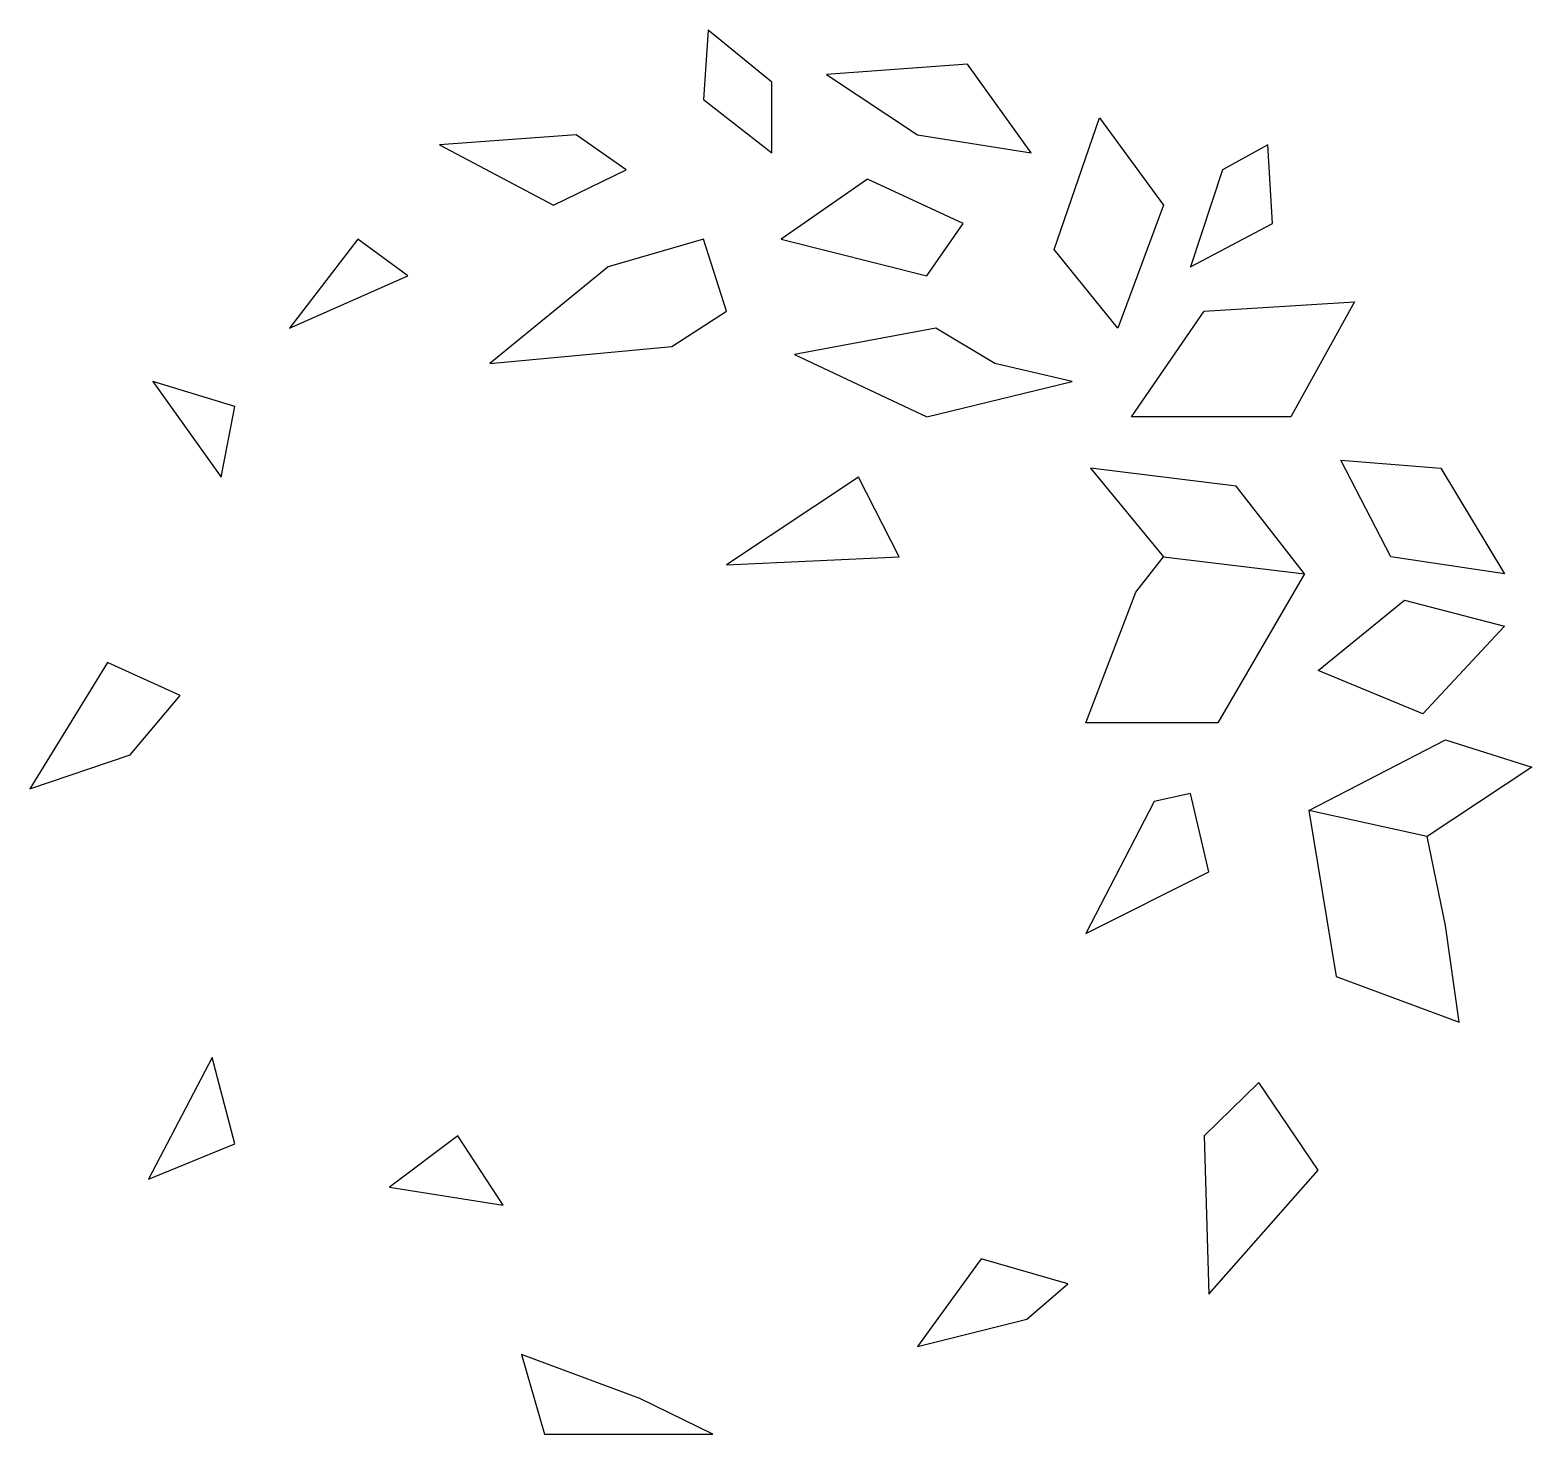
# Model space of a CAD drawing. Extents: x 334188 to 335219, y 69323 to 70287.
import ezdxf

# ---------------------------------------------------------------- set-up
doc = ezdxf.new("R2010")
doc.units = 0
doc.header["$MEASUREMENT"] = 0
doc.layers.get('0').update_dxf_attribs({"linetype": 'CONTINUOUS'})

msp = doc.modelspace()

# ---------------------------------------------------------------- linework, layer by layer
at = {"color": 7, "linetype": 'CONTINUOUS'}
for p, q in [((334653.5, 70287.1), (334650.3, 70239.4)), ((334697.2, 70251.2), (334653.5, 70287.1)), ((334831.6, 70263.7), (334734.7, 70256.6)), ((334875.3, 70202.7), (334831.6, 70263.7)), ((334697.2, 70202.7), (334697.2, 70251.2)), ((334734.7, 70256.6), (334797.2, 70215.2)), ((334650.3, 70239.4), (334697.2, 70202.7)), ((334891, 70136.3), (334922.2, 70226.9)), ((334922.2, 70226.9), (334966, 70166.8)), ((334562.8, 70215.2), (334469.1, 70208.2)), ((334469.1, 70208.2), (334547.2, 70166.8)), ((334597.2, 70191), (334562.8, 70215.2)), ((334797.2, 70215.2), (334875.3, 70202.7)), ((335037.8, 70208.2), (335006.6, 70191)), ((335041, 70154.3), (335037.8, 70208.2)), ((334547.2, 70166.8), (334597.2, 70191)), ((335006.6, 70191), (334984.7, 70124.6)), ((334762.8, 70184.8), (334703.5, 70143.4)), ((334828.5, 70154.3), (334762.8, 70184.8)), ((334966, 70166.8), (334934.7, 70082.4)), ((334803.5, 70118.4), (334828.5, 70154.3)), ((334984.7, 70124.6), (335041, 70154.3)), ((334412.8, 70143.4), (334366, 70082.4)), ((334447.2, 70118.4), (334412.8, 70143.4)), ((334650.3, 70143.4), (334584.7, 70124.6)), ((334666, 70094.1), (334650.3, 70143.4)), ((334703.5, 70143.4), (334803.5, 70118.4)), ((334934.7, 70082.4), (334891, 70136.3)), ((334366, 70082.4), (334447.2, 70118.4)), ((334584.7, 70124.6), (334503.5, 70058.2)), ((334628.5, 70069.9), (334666, 70094.1)), ((334944.1, 70021.5), (334994.1, 70094.1)), ((334994.1, 70094.1), (335097.2, 70100.4)), ((335097.2, 70100.4), (335053.5, 70021.5)), ((334809.7, 70082.4), (334712.8, 70064.4)), ((334850.3, 70058.2), (334809.7, 70082.4)), ((334503.5, 70058.2), (334628.5, 70069.9)), ((334712.8, 70064.4), (334803.5, 70021.5)), ((334903.5, 70045.7), (334850.3, 70058.2)), ((334328.5, 70028.5), (334272.2, 70045.7)), ((334272.2, 70045.7), (334319.1, 69980.1)), ((334803.5, 70021.5), (334903.5, 70045.7)), ((334319.1, 69980.1), (334328.5, 70028.5)), ((335053.5, 70021.5), (334944.1, 70021.5)), ((335087.8, 69991.8), (335156.6, 69986.3)), ((335122.2, 69925.4), (335087.8, 69991.8)), ((334916, 69986.3), (334966, 69925.4)), ((335016, 69973.8), (334916, 69986.3)), ((335156.6, 69986.3), (335200.3, 69913.7)), ((334756.6, 69980.1), (334666, 69919.9)), ((334784.7, 69925.4), (334756.6, 69980.1)), ((335062.8, 69913.7), (335016, 69973.8)), ((334666, 69919.9), (334784.7, 69925.4)), ((334947.2, 69901.2), (334966, 69925.4)), ((334966, 69925.4), (335062.8, 69913.7)), ((335200.3, 69913.7), (335122.2, 69925.4)), ((335062.8, 69913.7), (335003.5, 69811.3)), ((334912.8, 69811.3), (334947.2, 69901.2)), ((335072.2, 69847.3), (335131.6, 69895.7)), ((335131.6, 69895.7), (335200.3, 69877.7)), ((335200.3, 69877.7), (335144.1, 69817.6)), ((334241, 69852.7), (334187.8, 69766)), ((334291, 69830.1), (334241, 69852.7)), ((335144.1, 69817.6), (335072.2, 69847.3)), ((334256.6, 69789.4), (334291, 69830.1)), ((335003.5, 69811.3), (334912.8, 69811.3)), ((335066, 69751.2), (335159.7, 69799.6)), ((335159.7, 69799.6), (335219.1, 69780.9)), ((334187.8, 69766), (334256.6, 69789.4)), ((335219.1, 69780.9), (335147.2, 69733.2)), ((334959.7, 69757.4), (334912.8, 69666.8)), ((334984.7, 69762.9), (334959.7, 69757.4)), ((334997.2, 69709), (334984.7, 69762.9)), ((335066, 69751.2), (335084.7, 69637.1)), ((335147.2, 69733.2), (335066, 69751.2)), ((335159.7, 69672.3), (335147.2, 69733.2)), ((334912.8, 69666.8), (334997.2, 69709)), ((335169.1, 69605.9), (335159.7, 69672.3)), ((335084.7, 69637.1), (335169.1, 69605.9)), ((334312.8, 69581.6), (334269.1, 69498)), ((334328.5, 69522.3), (334312.8, 69581.6)), ((335031.6, 69564.4), (334994.1, 69527.7)), ((335072.2, 69504.3), (335031.6, 69564.4)), ((334481.6, 69527.7), (334434.7, 69492.6)), ((334512.8, 69480.1), (334481.6, 69527.7)), ((334994.1, 69527.7), (334997.2, 69419.1)), ((334269.1, 69498), (334328.5, 69522.3)), ((334997.2, 69419.1), (335072.2, 69504.3)), ((334434.7, 69492.6), (334512.8, 69480.1)), ((334841, 69443.4), (334797.2, 69383.2)), ((334900.3, 69426.2), (334841, 69443.4)), ((334872.2, 69401.9), (334900.3, 69426.2)), ((334797.2, 69383.2), (334872.2, 69401.9)), ((334525.3, 69377.7), (334541, 69323)), ((334606.6, 69347.3), (334525.3, 69377.7)), ((334656.6, 69323), (334606.6, 69347.3)), ((334541, 69323), (334656.6, 69323))]:
    msp.add_line(p, q, dxfattribs=at)

doc.saveas('drawing.dxf')
